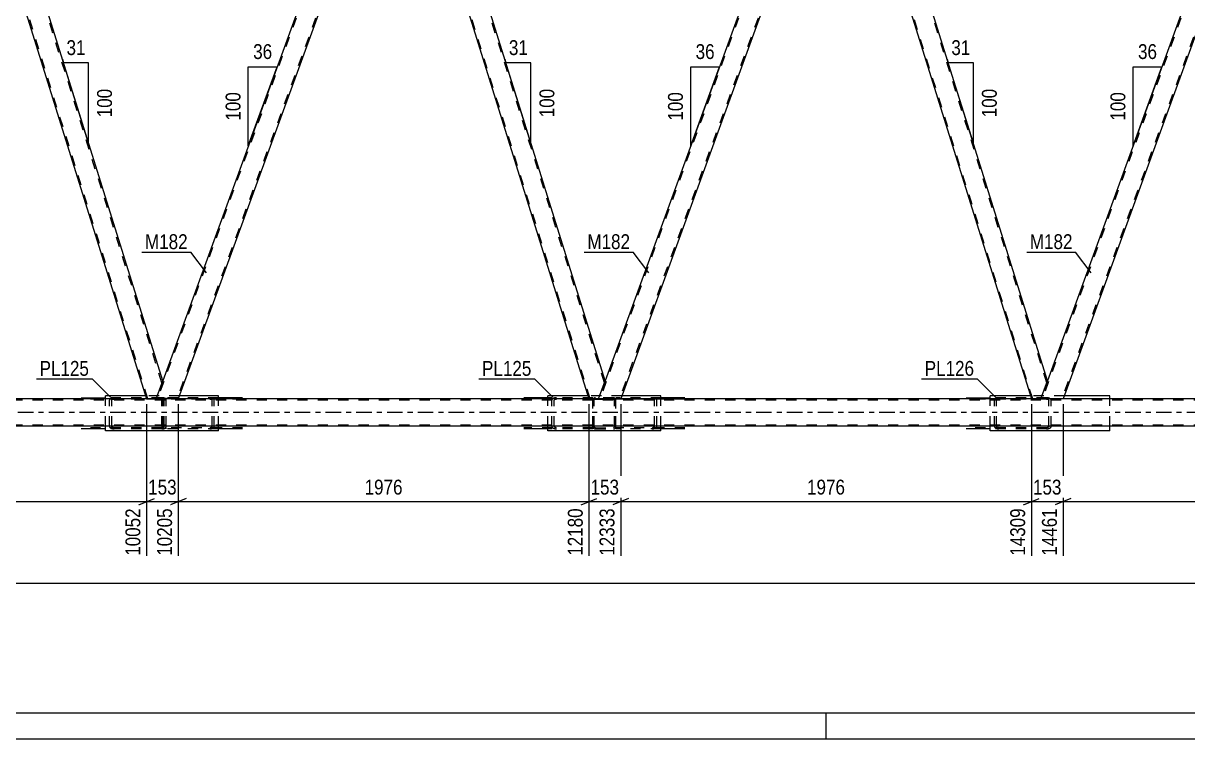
# Model space of a CAD drawing. Header units: millimetres. Extents: x -787 to 402, y -866 to -25.
# Drawn here: x -382.3 to -158.2, y -866.1 to -728.3 of the extents above; entities that cross this region are included whole.
import ezdxf

# ---------------------------------------------------------------- set-up
doc = ezdxf.new("R2010")
doc.units = ezdxf.units.MM
doc.linetypes.add('DXK_LINE_DOT2', pattern=[3.9198, 1.9599, -1.9599])
doc.linetypes.add('DXK_LINE_DOT3', pattern=[5.9187, 2.979, -0.9799, 0.9799, -0.9799])
doc.styles.add('Arial Narrow', font='ARIALN.TTF', dxfattribs={"height": 0.2})

# ---------------------------------------------------------------- blocks, each defined once
blk = doc.blocks.new('Unknown-569028579-1134')
at = {"color": 5, "linetype": 'Continuous'}
for p, q in [((-781.76, -861.13), (397.24, -861.13)), ((-227.76, -866.13), (-227.76, -861.13)), ((-786.76, -866.13), (402.24, -866.13))]:
    blk.add_line(p, q, dxfattribs=at)
blk = doc.blocks.new('Part-569028579-78208 - 78201')
at = {"color": 2, "linetype": 'Continuous'}
for p, q in [((-308.35, -679.45), (-309.9, -683.7)), ((-307.03, -679.45), (-308.35, -679.45)), ((-270.33, -797.2), (-307.03, -679.45)), ((-309.9, -683.7), (-273.44, -800.67)), ((-271.59, -800.67), (-270.33, -797.2))]:
    blk.add_line(p, q, dxfattribs=at)
at = {"color": 7, "linetype": 'DXK_LINE_DOT2'}
for p, q in [((-270.46, -797.58), (-307.28, -679.45)), ((-273.18, -800.67), (-309.76, -683.33)), ((-270.33, -797.2), (-270.6, -797.95)), ((-273.44, -800.67), (-271.59, -800.67))]:
    blk.add_line(p, q, dxfattribs=at)
blk = doc.blocks.new('Part-569028579-78232 - 78201')
at = {"color": 7, "linetype": 'DXK_LINE_DOT2'}
for p, q in [((-355.58, -800.75), (-355.61, -800.94)), ((-355.61, -805.98), (-355.61, -800.94)), ((-355.48, -800.6), (-355.58, -800.75)), ((-355.34, -800.49), (-355.48, -800.6)), ((-355.39, -800.94), (-355.37, -800.84)), ((-355.39, -805.98), (-355.39, -800.94)), ((-355.37, -800.84), (-355.33, -800.77)), ((-355.17, -800.46), (-355.34, -800.49)), ((-355.33, -800.77), (-355.26, -800.71)), ((-355.26, -800.71), (-355.17, -800.7)), ((-344.73, -800.46), (-355.17, -800.46)), ((-340.09, -800.7), (-355.17, -800.7)), ((-354.77, -800.7), (-354.77, -800.46)), ((-346.07, -800.49), (-346.4, -800.46)), ((-346.4, -800.7), (-346.23, -800.71)), ((-346, -800.84), (-345.96, -800.94)), ((-345.96, -805.98), (-345.96, -800.94)), ((-345.53, -800.94), (-345.59, -800.75)), ((-345.53, -805.98), (-345.53, -800.94)), ((-355.61, -805.98), (-355.58, -806.16)), ((-355.58, -806.16), (-355.48, -806.31)), ((-355.48, -806.31), (-355.34, -806.42)), ((-355.37, -806.07), (-355.39, -805.98)), ((-355.33, -806.14), (-355.37, -806.07)), ((-355.34, -806.42), (-355.17, -806.46)), ((-355.26, -806.2), (-355.33, -806.14)), ((-355.17, -806.22), (-355.26, -806.2)), ((-340.09, -806.22), (-355.17, -806.22)), ((-344.73, -806.46), (-355.17, -806.46)), ((-354.77, -806.46), (-354.77, -806.22)), ((-346.23, -806.2), (-346.4, -806.22)), ((-346.4, -806.46), (-346.07, -806.42)), ((-345.96, -805.98), (-346, -806.07)), ((-345.59, -806.16), (-345.53, -805.98))]:
    blk.add_line(p, q, dxfattribs=at)
at = {"color": 2, "linetype": 'Continuous'}
for p, q in [((-340.09, -800.46), (-344.73, -800.46)), ((-340.09, -806.46), (-344.73, -806.46))]:
    blk.add_line(p, q, dxfattribs=at)
at = {"color": 7, "linetype": 'DXK_LINE_DOT2'}
for centre, radius, start, end in [((-346.3, -801.12), 0.409, 41.9362, 80.4818), ((-346.2, -801.3), 0.817, 41.9362, 80.4818), ((-346.3, -805.79), 0.409, 279.5182, 318.0638), ((-346.2, -805.61), 0.817, 279.5182, 318.0638)]:
    blk.add_arc(centre, radius, start, end, dxfattribs=at)
blk = doc.blocks.new('Part-569028579-78205 - 78201')
at = {"color": 7, "linetype": 'DXK_LINE_DOT2'}
for p, q in [((-142.08, -679.45), (-186.2, -800.67)), ((-138.34, -679.45), (-182.46, -800.67)), ((-185.19, -797.2), (-186.46, -800.67)), ((-182.2, -800.67), (-186.46, -800.67))]:
    blk.add_line(p, q, dxfattribs=at)
at = {"color": 2, "linetype": 'Continuous'}
for p, q in [((-142.34, -679.45), (-185.19, -797.2)), ((-138.08, -679.45), (-182.2, -800.67)), ((-142.34, -679.45), (-138.08, -679.45))]:
    blk.add_line(p, q, dxfattribs=at)
blk = doc.blocks.new('Part-569028579-78206 - 78201')
at = {"color": 2, "linetype": 'Continuous'}
for p, q in [((-223.21, -679.45), (-224.76, -683.7)), ((-221.9, -679.45), (-223.21, -679.45)), ((-185.19, -797.2), (-221.9, -679.45)), ((-224.76, -683.7), (-188.3, -800.67)), ((-186.46, -800.67), (-185.19, -797.2))]:
    blk.add_line(p, q, dxfattribs=at)
at = {"color": 7, "linetype": 'DXK_LINE_DOT2'}
for p, q in [((-185.33, -797.58), (-222.15, -679.45)), ((-188.05, -800.67), (-224.63, -683.33)), ((-185.19, -797.2), (-185.46, -797.95)), ((-188.3, -800.67), (-186.46, -800.67))]:
    blk.add_line(p, q, dxfattribs=at)
blk = doc.blocks.new('Part-569028579-78207 - 78201')
at = {"color": 7, "linetype": 'DXK_LINE_DOT2'}
for p, q in [((-227.22, -679.45), (-271.34, -800.67)), ((-223.47, -679.45), (-267.59, -800.67)), ((-223.21, -679.45), (-224.76, -683.7)), ((-270.33, -797.2), (-271.59, -800.67)), ((-267.33, -800.67), (-271.59, -800.67))]:
    blk.add_line(p, q, dxfattribs=at)
at = {"color": 2, "linetype": 'Continuous'}
for p, q in [((-227.47, -679.45), (-270.33, -797.2)), ((-227.47, -679.45), (-223.21, -679.45)), ((-224.76, -683.7), (-267.33, -800.67))]:
    blk.add_line(p, q, dxfattribs=at)
blk = doc.blocks.new('Part-569028579-78209 - 78201')
at = {"color": 7, "linetype": 'DXK_LINE_DOT2'}
for p, q in [((-312.35, -679.45), (-356.47, -800.67)), ((-308.6, -679.45), (-352.72, -800.67)), ((-308.35, -679.45), (-309.9, -683.7)), ((-355.46, -797.2), (-356.73, -800.67)), ((-352.47, -800.67), (-356.73, -800.67))]:
    blk.add_line(p, q, dxfattribs=at)
at = {"color": 2, "linetype": 'Continuous'}
for p, q in [((-312.61, -679.45), (-355.46, -797.2)), ((-312.61, -679.45), (-308.35, -679.45)), ((-309.9, -683.7), (-352.47, -800.67))]:
    blk.add_line(p, q, dxfattribs=at)
blk = doc.blocks.new('Part-569028579-78210 - 78201')
at = {"color": 2, "linetype": 'Continuous'}
for p, q in [((-393.48, -679.45), (-395.03, -683.7)), ((-392.16, -679.45), (-393.48, -679.45)), ((-355.46, -797.2), (-392.16, -679.45)), ((-395.03, -683.7), (-358.57, -800.67)), ((-356.73, -800.67), (-355.46, -797.2))]:
    blk.add_line(p, q, dxfattribs=at)
at = {"color": 7, "linetype": 'DXK_LINE_DOT2'}
for p, q in [((-355.6, -797.58), (-392.42, -679.45)), ((-358.32, -800.67), (-394.89, -683.33)), ((-355.46, -797.2), (-355.73, -797.95)), ((-358.57, -800.67), (-356.73, -800.67))]:
    blk.add_line(p, q, dxfattribs=at)
blk = doc.blocks.new('Part-569028579-78230 - 78201')
at = {"color": 7, "linetype": 'DXK_LINE_DOT2'}
for p, q in [((-268.26, -806.46), (-268.26, -800.46)), ((-259.59, -800.46), (-268.26, -800.46)), ((-254.96, -800.7), (-268.26, -800.7)), ((-260.93, -800.49), (-261.27, -800.46)), ((-261.27, -800.7), (-261.1, -800.71)), ((-260.86, -800.84), (-260.83, -800.94)), ((-260.83, -805.98), (-260.83, -800.94)), ((-260.39, -800.94), (-260.46, -800.75)), ((-260.39, -805.98), (-260.39, -800.94)), ((-254.96, -806.22), (-268.26, -806.22)), ((-259.59, -806.46), (-268.26, -806.46)), ((-261.1, -806.2), (-261.27, -806.22)), ((-261.27, -806.46), (-260.93, -806.42)), ((-260.83, -805.98), (-260.86, -806.07)), ((-260.46, -806.16), (-260.39, -805.98))]:
    blk.add_line(p, q, dxfattribs=at)
at = {"color": 2, "linetype": 'Continuous'}
for p, q in [((-254.96, -800.46), (-259.59, -800.46)), ((-254.96, -806.46), (-259.59, -806.46))]:
    blk.add_line(p, q, dxfattribs=at)
at = {"color": 7, "linetype": 'DXK_LINE_DOT2'}
for centre, radius, start, end in [((-261.17, -801.12), 0.409, 41.9362, 80.4818), ((-261.07, -801.3), 0.817, 41.9362, 80.4818), ((-261.17, -805.79), 0.409, 279.5182, 318.0638), ((-261.07, -805.61), 0.817, 279.5182, 318.0638)]:
    blk.add_arc(centre, radius, start, end, dxfattribs=at)
blk = doc.blocks.new('Part-569028579-78231 - 78201')
at = {"color": 2, "linetype": 'Continuous'}
for p, q in [((-200.86, -800.46), (-196.22, -800.46)), ((-196.22, -806.46), (-200.86, -806.46))]:
    blk.add_line(p, q, dxfattribs=at)
at = {"color": 7, "linetype": 'DXK_LINE_DOT2'}
for p, q in [((-185.38, -800.7), (-200.86, -800.7)), ((-185.38, -800.46), (-196.22, -800.46)), ((-195.36, -800.75), (-195.42, -800.94)), ((-195.42, -805.98), (-195.42, -800.94)), ((-194.99, -800.94), (-194.95, -800.84)), ((-194.99, -805.98), (-194.99, -800.94)), ((-194.55, -800.46), (-194.88, -800.49)), ((-194.72, -800.71), (-194.55, -800.7)), ((-185.04, -800.49), (-185.38, -800.46)), ((-185.38, -800.7), (-185.21, -800.71)), ((-184.97, -800.84), (-184.94, -800.94)), ((-184.94, -805.98), (-184.94, -800.94)), ((-184.5, -800.94), (-184.57, -800.75)), ((-184.5, -805.98), (-184.5, -800.94)), ((-185.38, -806.22), (-200.86, -806.22)), ((-185.38, -806.46), (-196.22, -806.46)), ((-195.42, -805.98), (-195.36, -806.16)), ((-194.95, -806.07), (-194.99, -805.98)), ((-194.88, -806.42), (-194.55, -806.46)), ((-194.55, -806.22), (-194.72, -806.2)), ((-185.21, -806.2), (-185.38, -806.22)), ((-185.38, -806.46), (-185.04, -806.42)), ((-184.94, -805.98), (-184.97, -806.07)), ((-184.57, -806.16), (-184.5, -805.98))]:
    blk.add_line(p, q, dxfattribs=at)
for centre, radius, start, end in [((-194.75, -801.3), 0.817, 99.5182, 138.0638), ((-194.65, -801.12), 0.409, 99.5182, 138.0638), ((-185.28, -801.12), 0.409, 41.9362, 80.4818), ((-185.18, -801.3), 0.817, 41.9362, 80.4818), ((-194.75, -805.61), 0.817, 221.9362, 260.4818), ((-194.65, -805.79), 0.409, 221.9362, 260.4818), ((-185.28, -805.79), 0.409, 279.5182, 318.0638), ((-185.18, -805.61), 0.817, 279.5182, 318.0638)]:
    blk.add_arc(centre, radius, start, end, dxfattribs=at)
blk = doc.blocks.new('Part-569028579-78297 - 78201')
at = {"color": 2, "linetype": 'Continuous'}
for p, q in [((-358.76, -800.06), (-366.49, -800.06)), ((-366.49, -800.67), (-366.49, -800.06)), ((-344.73, -800.06), (-352.24, -800.06)), ((-344.73, -800.67), (-344.73, -800.06)), ((-366.49, -806.86), (-366.49, -805.95)), ((-344.73, -806.86), (-344.73, -805.95)), ((-344.73, -806.86), (-366.49, -806.86))]:
    blk.add_line(p, q, dxfattribs=at)
at = {"color": 7, "linetype": 'DXK_LINE_DOT2'}
for p, q in [((-366.49, -805.95), (-366.49, -800.67)), ((-352.24, -800.06), (-358.76, -800.06)), ((-344.73, -805.95), (-344.73, -800.67)), ((-366.49, -805.95), (-366.49, -805.92)), ((-344.73, -805.95), (-344.73, -805.92))]:
    blk.add_line(p, q, dxfattribs=at)
blk = doc.blocks.new('Part-569028579-78233 - 78201')
at = {"color": 2, "linetype": 'Continuous'}
for p, q in [((-281.36, -800.46), (-285.99, -800.46)), ((-281.36, -806.46), (-285.99, -806.46))]:
    blk.add_line(p, q, dxfattribs=at)
at = {"color": 7, "linetype": 'DXK_LINE_DOT2'}
for p, q in [((-272.66, -800.7), (-285.99, -800.7)), ((-272.66, -800.46), (-281.36, -800.46)), ((-280.49, -800.75), (-280.56, -800.94)), ((-280.56, -805.98), (-280.56, -800.94)), ((-280.12, -800.94), (-280.09, -800.84)), ((-280.12, -805.98), (-280.12, -800.94)), ((-279.68, -800.46), (-280.02, -800.49)), ((-279.85, -800.71), (-279.68, -800.7)), ((-272.66, -806.46), (-272.66, -800.46)), ((-272.66, -806.22), (-285.99, -806.22)), ((-272.66, -806.46), (-281.36, -806.46)), ((-280.56, -805.98), (-280.49, -806.16)), ((-280.09, -806.07), (-280.12, -805.98)), ((-280.02, -806.42), (-279.68, -806.46)), ((-279.68, -806.22), (-279.85, -806.2))]:
    blk.add_line(p, q, dxfattribs=at)
for centre, radius, start, end in [((-279.88, -801.3), 0.817, 99.5182, 138.0638), ((-279.78, -801.12), 0.409, 99.5182, 138.0638), ((-279.88, -805.61), 0.817, 221.9362, 260.4818), ((-279.78, -805.79), 0.409, 221.9362, 260.4818)]:
    blk.add_arc(centre, radius, start, end, dxfattribs=at)
blk = doc.blocks.new('Part-569028579-78298 - 78201')
at = {"color": 2, "linetype": 'Continuous'}
for p, q in [((-273.63, -800.06), (-281.36, -800.06)), ((-281.36, -800.67), (-281.36, -800.06)), ((-259.59, -800.06), (-267.11, -800.06)), ((-259.59, -800.67), (-259.59, -800.06)), ((-281.36, -806.86), (-281.36, -805.95)), ((-259.59, -806.86), (-259.59, -805.95)), ((-259.59, -806.86), (-281.36, -806.86))]:
    blk.add_line(p, q, dxfattribs=at)
at = {"color": 7, "linetype": 'DXK_LINE_DOT2'}
for p, q in [((-281.36, -805.95), (-281.36, -800.67)), ((-267.11, -800.06), (-273.63, -800.06)), ((-259.59, -805.95), (-259.59, -800.67)), ((-281.36, -805.95), (-281.36, -805.92)), ((-259.59, -805.95), (-259.59, -805.92))]:
    blk.add_line(p, q, dxfattribs=at)
blk = doc.blocks.new('Part-569028579-78299 - 78201')
at = {"color": 2, "linetype": 'Continuous'}
for p, q in [((-188.49, -800.06), (-196.22, -800.06)), ((-196.22, -800.67), (-196.22, -800.06)), ((-173.2, -800.06), (-181.98, -800.06)), ((-173.2, -800.67), (-173.2, -800.06)), ((-196.22, -806.86), (-196.22, -805.95)), ((-173.2, -806.86), (-173.2, -805.95)), ((-173.2, -806.86), (-196.22, -806.86))]:
    blk.add_line(p, q, dxfattribs=at)
at = {"color": 7, "linetype": 'DXK_LINE_DOT2'}
for p, q in [((-196.22, -805.95), (-196.22, -800.67)), ((-181.98, -800.06), (-188.49, -800.06)), ((-173.2, -805.95), (-173.2, -800.67)), ((-196.22, -805.95), (-196.22, -805.92)), ((-173.2, -805.95), (-173.2, -805.92))]:
    blk.add_line(p, q, dxfattribs=at)
blk = doc.blocks.new('Part-569028579-78235 - 78201')
at = {"color": 2, "linetype": 'Continuous'}
for p, q in [((-371.13, -800.46), (-366.49, -800.46)), ((-366.49, -806.46), (-371.13, -806.46))]:
    blk.add_line(p, q, dxfattribs=at)
at = {"color": 7, "linetype": 'DXK_LINE_DOT2'}
for p, q in [((-355.65, -800.7), (-371.13, -800.7)), ((-355.65, -800.46), (-366.49, -800.46)), ((-365.62, -800.75), (-365.69, -800.94)), ((-365.69, -805.98), (-365.69, -800.94)), ((-365.25, -800.94), (-365.22, -800.84)), ((-365.25, -805.98), (-365.25, -800.94)), ((-364.82, -800.46), (-365.15, -800.49)), ((-364.98, -800.71), (-364.82, -800.7)), ((-355.31, -800.49), (-355.65, -800.46)), ((-355.65, -800.7), (-355.48, -800.71)), ((-355.24, -800.84), (-355.21, -800.94)), ((-355.21, -805.98), (-355.21, -800.94)), ((-354.77, -800.94), (-354.84, -800.75)), ((-354.77, -805.98), (-354.77, -800.94)), ((-355.65, -806.22), (-371.13, -806.22)), ((-355.65, -806.46), (-366.49, -806.46)), ((-365.69, -805.98), (-365.62, -806.16)), ((-365.22, -806.07), (-365.25, -805.98)), ((-365.15, -806.42), (-364.82, -806.46)), ((-364.82, -806.22), (-364.98, -806.2)), ((-355.48, -806.2), (-355.65, -806.22)), ((-355.65, -806.46), (-355.31, -806.42)), ((-355.21, -805.98), (-355.24, -806.07)), ((-354.84, -806.16), (-354.77, -805.98))]:
    blk.add_line(p, q, dxfattribs=at)
for centre, radius, start, end in [((-365.02, -801.3), 0.817, 99.5182, 138.0638), ((-364.92, -801.12), 0.409, 99.5182, 138.0638), ((-355.55, -801.12), 0.409, 41.9362, 80.4818), ((-355.45, -801.3), 0.817, 41.9362, 80.4818), ((-365.02, -805.61), 0.817, 221.9362, 260.4818), ((-364.92, -805.79), 0.409, 221.9362, 260.4818), ((-355.55, -805.79), 0.409, 279.5182, 318.0638), ((-355.45, -805.61), 0.817, 279.5182, 318.0638)]:
    blk.add_arc(centre, radius, start, end, dxfattribs=at)
blk = doc.blocks.new('Part-569028579-78242 - 78201')
at = {"color": 7, "linetype": 'DXK_LINE_DOT2'}
for p, q in [((-272.63, -800.76), (-272.66, -800.94)), ((-272.66, -805.98), (-272.66, -800.94)), ((-272.42, -800.94), (-272.41, -800.85)), ((-272.42, -805.98), (-272.42, -800.94)), ((-272.41, -800.85), (-272.35, -800.77)), ((-272.18, -800.46), (-272.37, -800.5)), ((-272.35, -800.77), (-272.28, -800.72)), ((-272.28, -800.72), (-272.18, -800.7)), ((-268.74, -800.46), (-272.18, -800.46)), ((-272.18, -800.7), (-268.74, -800.7)), ((-268.56, -800.5), (-268.74, -800.46)), ((-268.74, -800.7), (-268.65, -800.72)), ((-268.65, -800.72), (-268.57, -800.77)), ((-268.57, -800.77), (-268.52, -800.85)), ((-268.52, -800.85), (-268.5, -800.94)), ((-268.5, -805.98), (-268.5, -800.94)), ((-268.26, -800.94), (-268.3, -800.76)), ((-268.26, -805.98), (-268.26, -800.94)), ((-272.66, -805.98), (-272.63, -806.16)), ((-272.41, -806.07), (-272.42, -805.98)), ((-272.35, -806.15), (-272.41, -806.07)), ((-272.37, -806.42), (-272.18, -806.46)), ((-272.28, -806.2), (-272.35, -806.15)), ((-272.18, -806.22), (-272.28, -806.2)), ((-272.18, -806.22), (-268.74, -806.22)), ((-272.18, -806.46), (-268.74, -806.46)), ((-268.65, -806.2), (-268.74, -806.22)), ((-268.74, -806.46), (-268.56, -806.42)), ((-268.57, -806.15), (-268.65, -806.2)), ((-268.52, -806.07), (-268.57, -806.15)), ((-268.5, -805.98), (-268.52, -806.07)), ((-268.3, -806.16), (-268.26, -805.98))]:
    blk.add_line(p, q, dxfattribs=at)
for centre, start, end in [((-272.18, -800.94), 112.5, 157.5), ((-268.74, -800.94), 22.5, 67.5), ((-272.18, -805.98), 202.5, 247.5), ((-268.74, -805.98), 292.5, 337.5)]:
    blk.add_arc(centre, 0.48, start, end, dxfattribs=at)
blk = doc.blocks.new('Part-569028579-78256 - 78201')
at = {"color": 2, "linetype": 'Continuous'}
for p, q in [((-108.07, -800.67), (-717.21, -800.67)), ((-108.07, -805.95), (-717.21, -805.95))]:
    blk.add_line(p, q, dxfattribs=at)
at = {"color": 7, "linetype": 'DXK_LINE_DOT2'}
for p, q in [((-108.07, -800.91), (-717.21, -800.91)), ((-108.07, -805.71), (-717.21, -805.71))]:
    blk.add_line(p, q, dxfattribs=at)
at = {"color": 7, "linetype": 'DXK_LINE_DOT3'}
blk.add_line((-108.07, -803.31), (-717.21, -803.31), dxfattribs=at)
blk = doc.blocks.new('StraightDimension-569028579-80385 - 78201')
at = {"color": 7, "linetype": 'Continuous'}
for p, q in [((-182.2, -801.67), (-182.2, -830.89)), ((-108.07, -806.95), (-108.07, -830.89)), ((-180.7, -819.85), (-183.7, -821.05)), ((-109.57, -821.05), (-106.57, -819.85)), ((-182.2, -820.45), (-108.07, -820.45))]:
    blk.add_line(p, q, dxfattribs=at)
at = {"color": 0}
blk.add_wipeout([(-140.88, -819.7), (-140.88, -815.5), (-149.39, -815.5), (-149.39, -819.7)], dxfattribs=at)
at = {"color": 0, "linetype": 'Continuous'}
blk.add_wipeout([(-108.67, -821.15), (-112.87, -821.15), (-112.87, -831.49), (-108.67, -831.49)], dxfattribs=at)
at = {"color": 3, "style": 'Arial Narrow'}
blk.add_text('1853', height=2.863, dxfattribs=at).set_placement((-148.79, -819.1))
at = {"color": 3, "linetype": 'Continuous', "style": 'Arial Narrow'}
blk.add_text('16315', height=2.863, rotation=90.0002, dxfattribs=at).set_placement((-109.27, -830.89))
blk = doc.blocks.new('StraightDimension-569028579-79010 - 78201')
at = {"color": 7, "linetype": 'Continuous'}
blk.add_line((-726.47, -836.17), (-63.71, -836.17), dxfattribs=at)
blk = doc.blocks.new('StraightDimension-569028579-80390 - 78201')
at = {"color": 7, "linetype": 'Continuous'}
for p, q in [((-358.57, -801.67), (-358.57, -830.89)), ((-352.47, -801.67), (-352.47, -830.89)), ((-360.07, -821.05), (-357.07, -819.85)), ((-350.97, -819.85), (-353.97, -821.05)), ((-358.57, -820.45), (-352.47, -820.45))]:
    blk.add_line(p, q, dxfattribs=at)
at = {"color": 0}
blk.add_wipeout([(-352.18, -819.7), (-352.18, -815.5), (-358.86, -815.5), (-358.86, -819.7)], dxfattribs=at)
at = {"color": 0, "linetype": 'Continuous'}
blk.add_wipeout([(-353.07, -821.15), (-357.27, -821.15), (-357.27, -831.49), (-353.07, -831.49)], dxfattribs=at)
at = {"color": 3, "style": 'Arial Narrow'}
blk.add_text('153', height=2.863, dxfattribs=at).set_placement((-358.26, -819.1))
at = {"color": 3, "linetype": 'Continuous', "style": 'Arial Narrow'}
blk.add_text('10205', height=2.863, rotation=90.0002, dxfattribs=at).set_placement((-353.67, -830.89))
blk = doc.blocks.new('AngleDimension-569028579-79857 - 78201')
at = {"color": 7, "linetype": 'Continuous'}
for p, q in [((-374.77, -735.26), (-374.55, -735.96)), ((-369.73, -735.96), (-374.55, -735.96)), ((-369.73, -751.43), (-374.55, -735.96)), ((-369.73, -751.43), (-369.73, -735.96))]:
    blk.add_line(p, q, dxfattribs=at)
at = {"color": 0}
for points in [[(-369.71, -735.06), (-369.71, -730.86), (-374.57, -730.86), (-374.57, -735.06)], [(-364.63, -740.35), (-368.83, -740.35), (-368.83, -747.04), (-364.63, -747.04)]]:
    blk.add_wipeout(points, dxfattribs=at)
at = {"color": 3, "style": 'Arial Narrow'}
blk.add_text('31', height=2.863, dxfattribs=at).set_placement((-373.97, -734.46))
blk.add_text('100', height=2.863, rotation=90.0002, dxfattribs=at).set_placement((-365.23, -746.44))
blk = doc.blocks.new('AngleDimension-569028579-79883 - 78201')
at = {"color": 7, "linetype": 'Continuous'}
for p, q in [((-338.99, -736.72), (-333.45, -736.72)), ((-338.99, -751.95), (-333.45, -736.72)), ((-338.99, -751.95), (-338.99, -736.72)), ((-333.44, -736.71), (-333.45, -736.72))]:
    blk.add_line(p, q, dxfattribs=at)
at = {"color": 0}
for points in [[(-333.79, -735.82), (-333.79, -731.62), (-338.65, -731.62), (-338.65, -735.82)], [(-339.89, -740.99), (-344.09, -740.99), (-344.09, -747.68), (-339.89, -747.68)]]:
    blk.add_wipeout(points, dxfattribs=at)
at = {"color": 3, "style": 'Arial Narrow'}
blk.add_text('36', height=2.863, dxfattribs=at).set_placement((-338.05, -735.22))
blk.add_text('100', height=2.863, rotation=90.0002, dxfattribs=at).set_placement((-340.49, -747.08))
blk = doc.blocks.new('AngleDimension-569028579-79885 - 78201')
at = {"color": 7, "linetype": 'Continuous'}
for p, q in [((-289.64, -735.26), (-289.42, -735.96)), ((-284.6, -735.96), (-289.42, -735.96)), ((-284.6, -751.43), (-289.42, -735.96)), ((-284.6, -751.43), (-284.6, -735.96))]:
    blk.add_line(p, q, dxfattribs=at)
at = {"color": 0}
for points in [[(-284.58, -735.06), (-284.58, -730.86), (-289.44, -730.86), (-289.44, -735.06)], [(-279.5, -740.35), (-283.7, -740.35), (-283.7, -747.04), (-279.5, -747.04)]]:
    blk.add_wipeout(points, dxfattribs=at)
at = {"color": 3, "style": 'Arial Narrow'}
blk.add_text('31', height=2.863, dxfattribs=at).set_placement((-288.84, -734.46))
blk.add_text('100', height=2.863, rotation=90.0002, dxfattribs=at).set_placement((-280.1, -746.44))
blk = doc.blocks.new('AngleDimension-569028579-79911 - 78201')
at = {"color": 7, "linetype": 'Continuous'}
for p, q in [((-253.86, -736.72), (-248.32, -736.72)), ((-253.86, -751.95), (-248.32, -736.72)), ((-253.86, -751.95), (-253.86, -736.72)), ((-248.31, -736.71), (-248.32, -736.72))]:
    blk.add_line(p, q, dxfattribs=at)
at = {"color": 0}
for points in [[(-248.66, -735.82), (-248.66, -731.62), (-253.51, -731.62), (-253.51, -735.82)], [(-254.76, -740.99), (-258.96, -740.99), (-258.96, -747.68), (-254.76, -747.68)]]:
    blk.add_wipeout(points, dxfattribs=at)
at = {"color": 3, "style": 'Arial Narrow'}
blk.add_text('36', height=2.863, dxfattribs=at).set_placement((-252.91, -735.22))
blk.add_text('100', height=2.863, rotation=90.0002, dxfattribs=at).set_placement((-255.36, -747.08))
blk = doc.blocks.new('AngleDimension-569028579-79913 - 78201')
at = {"color": 7, "linetype": 'Continuous'}
for p, q in [((-204.5, -735.26), (-204.28, -735.96)), ((-199.46, -735.96), (-204.28, -735.96)), ((-199.46, -751.43), (-204.28, -735.96)), ((-199.46, -751.43), (-199.46, -735.96))]:
    blk.add_line(p, q, dxfattribs=at)
at = {"color": 0}
for points in [[(-199.44, -735.06), (-199.44, -730.86), (-204.3, -730.86), (-204.3, -735.06)], [(-194.36, -740.35), (-198.56, -740.35), (-198.56, -747.04), (-194.36, -747.04)]]:
    blk.add_wipeout(points, dxfattribs=at)
at = {"color": 3, "style": 'Arial Narrow'}
blk.add_text('31', height=2.863, dxfattribs=at).set_placement((-203.7, -734.46))
blk.add_text('100', height=2.863, rotation=90.0002, dxfattribs=at).set_placement((-194.96, -746.44))
blk = doc.blocks.new('AngleDimension-569028579-79939 - 78201')
at = {"color": 7, "linetype": 'Continuous'}
for p, q in [((-168.72, -736.72), (-163.18, -736.72)), ((-168.72, -751.95), (-163.18, -736.72)), ((-168.72, -751.95), (-168.72, -736.72)), ((-163.18, -736.71), (-163.18, -736.72))]:
    blk.add_line(p, q, dxfattribs=at)
at = {"color": 0}
for points in [[(-163.52, -735.82), (-163.52, -731.62), (-168.38, -731.62), (-168.38, -735.82)], [(-169.62, -740.99), (-173.82, -740.99), (-173.82, -747.68), (-169.62, -747.68)]]:
    blk.add_wipeout(points, dxfattribs=at)
at = {"color": 3, "style": 'Arial Narrow'}
blk.add_text('36', height=2.863, dxfattribs=at).set_placement((-167.78, -735.22))
blk.add_text('100', height=2.863, rotation=90.0002, dxfattribs=at).set_placement((-170.22, -747.08))
blk = doc.blocks.new('StraightDimension-569028579-80386 - 78201')
at = {"color": 7, "linetype": 'Continuous'}
for p, q in [((-188.3, -801.67), (-188.3, -830.89)), ((-182.2, -801.67), (-182.2, -830.89)), ((-189.8, -821.05), (-186.8, -819.85)), ((-180.7, -819.85), (-183.7, -821.05)), ((-188.3, -820.45), (-182.2, -820.45))]:
    blk.add_line(p, q, dxfattribs=at)
at = {"color": 0}
blk.add_wipeout([(-181.91, -819.7), (-181.91, -815.5), (-188.59, -815.5), (-188.59, -819.7)], dxfattribs=at)
at = {"color": 0, "linetype": 'Continuous'}
blk.add_wipeout([(-182.8, -821.15), (-187, -821.15), (-187, -831.49), (-182.8, -831.49)], dxfattribs=at)
at = {"color": 3, "style": 'Arial Narrow'}
blk.add_text('153', height=2.863, dxfattribs=at).set_placement((-187.99, -819.1))
at = {"color": 3, "linetype": 'Continuous', "style": 'Arial Narrow'}
blk.add_text('14461', height=2.863, rotation=90.0002, dxfattribs=at).set_placement((-183.4, -830.89))
blk = doc.blocks.new('StraightDimension-569028579-80387 - 78201')
at = {"color": 7, "linetype": 'Continuous'}
for p, q in [((-267.33, -801.67), (-267.33, -830.89)), ((-188.3, -801.67), (-188.3, -830.89)), ((-265.83, -819.85), (-268.83, -821.05)), ((-189.8, -821.05), (-186.8, -819.85)), ((-267.33, -820.45), (-188.3, -820.45))]:
    blk.add_line(p, q, dxfattribs=at)
at = {"color": 0}
blk.add_wipeout([(-223.56, -819.7), (-223.56, -815.5), (-232.07, -815.5), (-232.07, -819.7)], dxfattribs=at)
at = {"color": 0, "linetype": 'Continuous'}
blk.add_wipeout([(-188.9, -821.15), (-193.1, -821.15), (-193.1, -831.49), (-188.9, -831.49)], dxfattribs=at)
at = {"color": 3, "style": 'Arial Narrow'}
blk.add_text('1976', height=2.863, dxfattribs=at).set_placement((-231.47, -819.1))
at = {"color": 3, "linetype": 'Continuous', "style": 'Arial Narrow'}
blk.add_text('14309', height=2.863, rotation=90.0002, dxfattribs=at).set_placement((-189.5, -830.89))
blk = doc.blocks.new('StraightDimension-569028579-80388 - 78201')
at = {"color": 7, "linetype": 'Continuous'}
for p, q in [((-273.44, -801.67), (-273.44, -830.89)), ((-267.33, -801.67), (-267.33, -830.89)), ((-274.94, -821.05), (-271.94, -819.85)), ((-265.83, -819.85), (-268.83, -821.05)), ((-273.44, -820.45), (-267.33, -820.45))]:
    blk.add_line(p, q, dxfattribs=at)
at = {"color": 0}
blk.add_wipeout([(-267.04, -819.7), (-267.04, -815.5), (-273.73, -815.5), (-273.73, -819.7)], dxfattribs=at)
at = {"color": 0, "linetype": 'Continuous'}
blk.add_wipeout([(-267.93, -821.15), (-272.13, -821.15), (-272.13, -831.49), (-267.93, -831.49)], dxfattribs=at)
at = {"color": 3, "style": 'Arial Narrow'}
blk.add_text('153', height=2.863, dxfattribs=at).set_placement((-273.13, -819.1))
at = {"color": 3, "linetype": 'Continuous', "style": 'Arial Narrow'}
blk.add_text('12333', height=2.863, rotation=90.0002, dxfattribs=at).set_placement((-268.53, -830.89))
blk = doc.blocks.new('StraightDimension-569028579-80389 - 78201')
at = {"color": 7, "linetype": 'Continuous'}
for p, q in [((-352.47, -801.67), (-352.47, -830.89)), ((-273.44, -801.67), (-273.44, -830.89)), ((-350.97, -819.85), (-353.97, -821.05)), ((-274.94, -821.05), (-271.94, -819.85)), ((-352.47, -820.45), (-273.44, -820.45))]:
    blk.add_line(p, q, dxfattribs=at)
at = {"color": 0}
blk.add_wipeout([(-308.7, -819.7), (-308.7, -815.5), (-317.21, -815.5), (-317.21, -819.7)], dxfattribs=at)
at = {"color": 0, "linetype": 'Continuous'}
blk.add_wipeout([(-274.04, -821.15), (-278.24, -821.15), (-278.24, -831.49), (-274.04, -831.49)], dxfattribs=at)
at = {"color": 3, "style": 'Arial Narrow'}
blk.add_text('1976', height=2.863, dxfattribs=at).set_placement((-316.61, -819.1))
at = {"color": 3, "linetype": 'Continuous', "style": 'Arial Narrow'}
blk.add_text('12180', height=2.863, rotation=90.0002, dxfattribs=at).set_placement((-274.64, -830.89))
blk = doc.blocks.new('StraightDimension-569028579-80391 - 78201')
at = {"color": 7, "linetype": 'Continuous'}
for p, q in [((-437.6, -801.67), (-437.6, -829.06)), ((-358.57, -801.67), (-358.57, -830.89)), ((-436.1, -819.85), (-439.1, -821.05)), ((-360.07, -821.05), (-357.07, -819.85)), ((-437.6, -820.45), (-358.57, -820.45))]:
    blk.add_line(p, q, dxfattribs=at)
at = {"color": 0}
blk.add_wipeout([(-393.83, -819.7), (-393.83, -815.5), (-402.34, -815.5), (-402.34, -819.7)], dxfattribs=at)
at = {"color": 0, "linetype": 'Continuous'}
blk.add_wipeout([(-359.17, -821.15), (-363.37, -821.15), (-363.37, -831.49), (-359.17, -831.49)], dxfattribs=at)
at = {"color": 3, "style": 'Arial Narrow'}
blk.add_text('1976', height=2.863, dxfattribs=at).set_placement((-401.74, -819.1))
at = {"color": 3, "linetype": 'Continuous', "style": 'Arial Narrow'}
blk.add_text('10052', height=2.863, rotation=90.0002, dxfattribs=at).set_placement((-359.77, -830.89))
blk = doc.blocks.new('Mark-569028579-79176 - 78201')
at = {"color": 0}
blk.add_wipeout([(-265.51, -771.83), (-265.51, -768.83), (-273.74, -768.83), (-273.74, -771.83)], dxfattribs=at)
blk.add_wipeout([(-265.51, -771.83), (-265.51, -768.83), (-273.74, -768.83), (-273.74, -771.83)], dxfattribs=at)
at = {"color": 30, "linetype": 'Continuous'}
for p in [(-274.34, -772.43), (-261.9, -776.42)]:
    blk.add_line(p, (-264.91, -772.43), dxfattribs=at)
at = {"color": 3, "style": 'Arial Narrow'}
blk.add_text('M182', height=2.863, dxfattribs=at).set_placement((-273.74, -771.83))
blk = doc.blocks.new('Mark-569028579-79170 - 78201')
at = {"color": 0}
blk.add_wipeout([(-180.38, -771.83), (-180.38, -768.83), (-188.6, -768.83), (-188.6, -771.83)], dxfattribs=at)
blk.add_wipeout([(-180.38, -771.83), (-180.38, -768.83), (-188.6, -768.83), (-188.6, -771.83)], dxfattribs=at)
at = {"color": 30, "linetype": 'Continuous'}
for p in [(-189.2, -772.43), (-176.77, -776.42)]:
    blk.add_line(p, (-179.78, -772.43), dxfattribs=at)
at = {"color": 3, "style": 'Arial Narrow'}
blk.add_text('M182', height=2.863, dxfattribs=at).set_placement((-188.6, -771.83))
blk = doc.blocks.new('Mark-569028579-79182 - 78201')
at = {"color": 0}
blk.add_wipeout([(-350.65, -771.83), (-350.65, -768.83), (-358.87, -768.83), (-358.87, -771.83)], dxfattribs=at)
blk.add_wipeout([(-350.65, -771.83), (-350.65, -768.83), (-358.87, -768.83), (-358.87, -771.83)], dxfattribs=at)
at = {"color": 30, "linetype": 'Continuous'}
for p in [(-359.47, -772.43), (-347.04, -776.42)]:
    blk.add_line(p, (-350.05, -772.43), dxfattribs=at)
at = {"color": 3, "style": 'Arial Narrow'}
blk.add_text('M182', height=2.863, dxfattribs=at).set_placement((-358.87, -771.83))
blk = doc.blocks.new('Mark-569028579-80030 - 78201')
at = {"color": 0}
blk.add_wipeout([(-369.64, -796.24), (-369.64, -793.24), (-379.15, -793.24), (-379.15, -796.24)], dxfattribs=at)
blk.add_wipeout([(-369.64, -796.24), (-369.64, -793.24), (-379.15, -793.24), (-379.15, -796.24)], dxfattribs=at)
at = {"color": 30, "linetype": 'Continuous'}
for p in [(-379.75, -796.84), (-365.51, -800.37)]:
    blk.add_line(p, (-369.04, -796.84), dxfattribs=at)
at = {"color": 3, "style": 'Arial Narrow'}
blk.add_text('PL125', height=2.863, dxfattribs=at).set_placement((-379.15, -796.24))
blk = doc.blocks.new('Mark-569028579-80034 - 78201')
at = {"color": 0}
blk.add_wipeout([(-284.51, -796.24), (-284.51, -793.24), (-294.01, -793.24), (-294.01, -796.24)], dxfattribs=at)
blk.add_wipeout([(-284.51, -796.24), (-284.51, -793.24), (-294.01, -793.24), (-294.01, -796.24)], dxfattribs=at)
at = {"color": 30, "linetype": 'Continuous'}
for p in [(-294.61, -796.84), (-280.37, -800.37)]:
    blk.add_line(p, (-283.91, -796.84), dxfattribs=at)
at = {"color": 3, "style": 'Arial Narrow'}
blk.add_text('PL125', height=2.863, dxfattribs=at).set_placement((-294.01, -796.24))
blk = doc.blocks.new('Mark-569028579-80038 - 78201')
at = {"color": 0}
blk.add_wipeout([(-199.32, -796.24), (-199.32, -793.24), (-208.82, -793.24), (-208.82, -796.24)], dxfattribs=at)
blk.add_wipeout([(-199.32, -796.24), (-199.32, -793.24), (-208.82, -793.24), (-208.82, -796.24)], dxfattribs=at)
at = {"color": 30, "linetype": 'Continuous'}
for p in [(-209.42, -796.84), (-195.18, -800.37)]:
    blk.add_line(p, (-198.72, -796.84), dxfattribs=at)
at = {"color": 3, "style": 'Arial Narrow'}
blk.add_text('PL126', height=2.863, dxfattribs=at).set_placement((-208.82, -796.24))

msp = doc.modelspace()

# ---------------------------------------------------------------- block references
for name in ['Unknown-569028579-1134', 'Part-569028579-78210 - 78201', 'Part-569028579-78209 - 78201', 'Part-569028579-78208 - 78201', 'Part-569028579-78207 - 78201', 'Part-569028579-78206 - 78201', 'Part-569028579-78205 - 78201', 'Part-569028579-78256 - 78201', 'Part-569028579-78235 - 78201', 'Part-569028579-78297 - 78201', 'Part-569028579-78232 - 78201', 'Part-569028579-78233 - 78201', 'Part-569028579-78298 - 78201', 'Part-569028579-78242 - 78201', 'Part-569028579-78230 - 78201', 'Part-569028579-78231 - 78201', 'Part-569028579-78299 - 78201']:
    msp.add_blockref(name, (0, 0))

# ---------------------------------------------------------------- next in the draw order: block references
msp.add_blockref('StraightDimension-569028579-80385 - 78201', (0, 0))

# ---------------------------------------------------------------- next in the draw order: block references
msp.add_blockref('StraightDimension-569028579-79010 - 78201', (0, 0))

# ---------------------------------------------------------------- next in the draw order: block references
for name in ['AngleDimension-569028579-79857 - 78201', 'AngleDimension-569028579-79883 - 78201', 'AngleDimension-569028579-79885 - 78201', 'AngleDimension-569028579-79911 - 78201', 'AngleDimension-569028579-79913 - 78201', 'AngleDimension-569028579-79939 - 78201', 'Mark-569028579-79182 - 78201', 'Mark-569028579-79176 - 78201', 'Mark-569028579-79170 - 78201', 'Mark-569028579-80030 - 78201', 'Mark-569028579-80034 - 78201', 'Mark-569028579-80038 - 78201', 'StraightDimension-569028579-80390 - 78201', 'StraightDimension-569028579-80386 - 78201']:
    msp.add_blockref(name, (0, 0))

# ---------------------------------------------------------------- next in the draw order: block references
for name in ['StraightDimension-569028579-80391 - 78201', 'StraightDimension-569028579-80387 - 78201']:
    msp.add_blockref(name, (0, 0))

# ---------------------------------------------------------------- next in the draw order: block references
msp.add_blockref('StraightDimension-569028579-80388 - 78201', (0, 0))

# ---------------------------------------------------------------- next in the draw order: block references
msp.add_blockref('StraightDimension-569028579-80389 - 78201', (0, 0))

doc.saveas('drawing.dxf')
